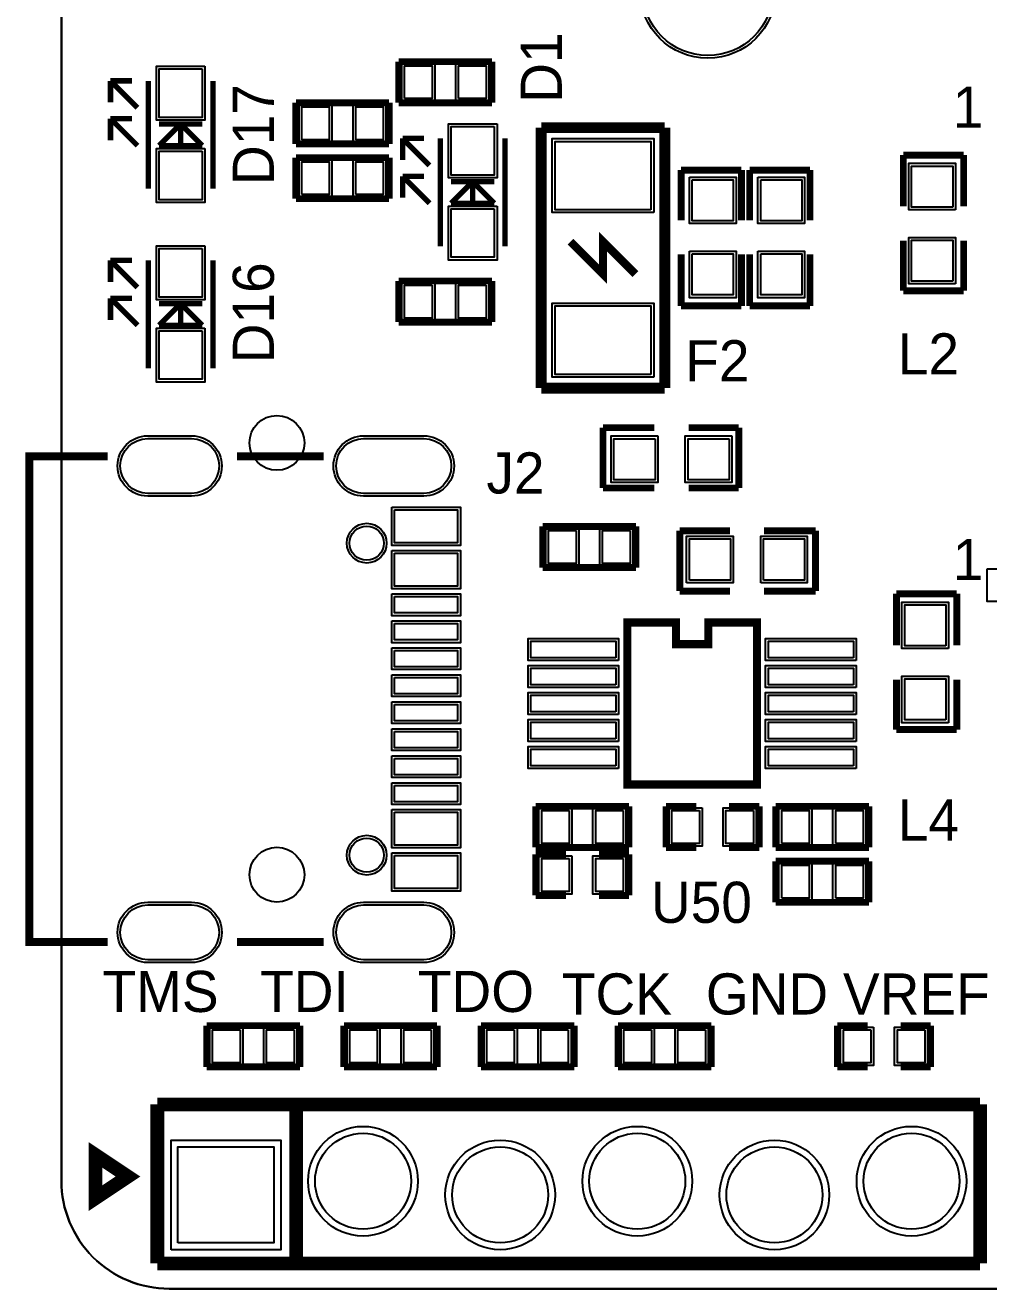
# Model space of a CAD drawing. Extents: x -2.2 to 93.5, y 0 to 50.
# Drawn here: x -0.67 to 17.18, y 0 to 23.41 of the extents above; entities that cross this region are included whole.
import ezdxf

# ---------------------------------------------------------------- set-up
doc = ezdxf.new("R2010")
doc.units = 0
for name, color, linetype in [('BG_OUTLINE', 5, 'CONTINUOUS'), ('BG_SILKSCREEN_TOP', 7, 'CONTINUOUS'), ('PG_SILKSCREEN_TOP', 7, 'CONTINUOUS'), ('PIN_SOLDERMASK_TOP', 12, 'CONTINUOUS'), ('PIN_TOP', 12, 'CONTINUOUS'), ('RD_SILKSCREEN_TOP', 7, 'CONTINUOUS')]:
    doc.layers.add(name, color=color, linetype=linetype)

msp = doc.modelspace()

# ---------------------------------------------------------------- linework, layer by layer
at = {"layer": 'BG_OUTLINE'}
msp.add_lwpolyline([(0, 47.4472), (0, 47.999396, -0.414214), (1.999996, 49.999392), (77.999844, 49.999392, -0.414214), (79.99984, 47.999396), (79.99984, 1.999996, -0.414214), (77.999844, 0), (1.999996, 0, -0.414214), (0, 1.999996)], format="xyb", dxfattribs=at)
msp.add_lwpolyline([(0, 47.4472), (2.538222, 47.4472), (2.538222, 46.9646), (2.538222, 46.9392), (2.843022, 46.9392), (2.843022, 44.5008), (2.538222, 44.5008), (2.538222, 43.9928), (2.512822, 43.9928), (0, 43.9928), (0, 1.999996, 0.414214), (1.999996, 0), (77.999844, 0, 0.414214), (79.99984, 1.999996), (79.99984, 47.999396, 0.414214), (77.999844, 49.999392), (1.999996, 49.999392, 0.414214), (0, 47.999396)], format="xyb", close=True, dxfattribs=at)
msp.add_lwpolyline([(0, 1.999996), (0, 43.9928)], dxfattribs=at)
at = {"layer": 'PG_SILKSCREEN_TOP'}
for points, const_width in [([(6.2484, 22.733), (6.2484, 21.971)], 0.127), ([(7.9756, 22.733), (6.2484, 22.733)], 0.127), ([(7.9756, 21.971), (7.9756, 22.733)], 0.127), ([(1.4097, 21.876766), (0.909828, 22.376892)], 0.100076), ([(0.909828, 22.376892), (0.909828, 21.976842)], 0.100076), ([(1.309878, 22.376892), (0.909828, 22.376892)], 0.100076), ([(1.609852, 22.376892), (1.609852, 20.376896)], 0.100076), ([(2.809748, 22.376892), (2.809748, 20.376896)], 0.100076), ([(4.3434, 21.971), (4.3434, 21.209)], 0.127), ([(6.0706, 21.971), (4.3434, 21.971)], 0.127), ([(6.0706, 21.209), (6.0706, 21.971)], 0.127), ([(6.2484, 21.971), (7.9756, 21.971)], 0.127), ([(1.4097, 21.176742), (0.909828, 21.676868)], 0.100076), ([(0.909828, 21.676868), (0.909828, 21.276818)], 0.100076), ([(1.309878, 21.676868), (0.909828, 21.676868)], 0.100076), ([(1.80975, 21.176742), (2.2098, 21.576792)], 0.100076), ([(2.60985, 21.576792), (1.80975, 21.576792)], 0.100076), ([(2.2098, 21.62683), (2.2098, 21.126704)], 0.100076), ([(2.2098, 21.576792), (2.60985, 21.176742)], 0.100076), ([(8.89, 21.509736), (8.89, 16.683736)], 0.2032), ([(11.176, 21.509736), (8.89, 21.509736)], 0.2032), ([(11.176, 16.683736), (11.176, 21.509736)], 0.2032), ([(6.8199, 20.809966), (6.320028, 21.310092)], 0.100076), ([(6.320028, 21.310092), (6.320028, 20.910042)], 0.100076), ([(6.720078, 21.310092), (6.320028, 21.310092)], 0.100076), ([(7.020052, 21.310092), (7.020052, 19.310096)], 0.100076), ([(8.219948, 21.310092), (8.219948, 19.310096)], 0.100076), ([(2.60985, 21.176742), (1.80975, 21.176742)], 0.100076), ([(4.3434, 21.209), (6.0706, 21.209)], 0.127), ([(4.3434, 20.955), (4.3434, 20.193)], 0.127), ([(6.0706, 20.955), (4.3434, 20.955)], 0.127), ([(6.0706, 20.193), (6.0706, 20.955)], 0.127), ([(15.5956, 21.001736), (16.7132, 21.001736)], 0.127), ([(15.5956, 20.049236), (15.5956, 21.001736)], 0.127), ([(16.7132, 21.001736), (16.7132, 20.049236)], 0.127), ([(6.8199, 20.109942), (6.320028, 20.610068)], 0.100076), ([(6.320028, 20.610068), (6.320028, 20.210018)], 0.100076), ([(6.720078, 20.610068), (6.320028, 20.610068)], 0.100076), ([(7.62, 20.56003), (7.62, 20.059904)], 0.100076), ([(11.4808, 20.722336), (11.4808, 19.795236)], 0.127), ([(12.5984, 20.722336), (11.4808, 20.722336)], 0.127), ([(12.5984, 19.795236), (12.5984, 20.722336)], 0.127), ([(12.7508, 20.722336), (12.7508, 19.795236)], 0.127), ([(13.8684, 20.722336), (12.7508, 20.722336)], 0.127), ([(13.8684, 19.795236), (13.8684, 20.722336)], 0.127), ([(7.21995, 20.109942), (7.62, 20.509992)], 0.100076), ([(8.02005, 20.509992), (7.21995, 20.509992)], 0.100076), ([(7.62, 20.509992), (8.02005, 20.109942)], 0.100076), ([(4.3434, 20.193), (6.0706, 20.193)], 0.127), ([(8.02005, 20.109942), (7.21995, 20.109942)], 0.100076), ([(9.433052, 19.39671), (10.033, 18.796762), (10.033, 19.39671), (10.632948, 18.796762)], 0.150114), ([(15.5956, 19.414236), (15.5956, 18.487136)], 0.127), ([(16.7132, 18.487136), (16.7132, 19.414236)], 0.127), ([(11.4808, 18.207736), (11.4808, 19.160236)], 0.127), ([(12.5984, 19.160236), (12.5984, 18.207736)], 0.127), ([(12.7508, 18.207736), (12.7508, 19.160236)], 0.127), ([(13.8684, 19.160236), (13.8684, 18.207736)], 0.127), ([(1.4097, 18.549366), (0.909828, 19.049492)], 0.100076), ([(0.909828, 19.049492), (0.909828, 18.649442)], 0.100076), ([(1.309878, 19.049492), (0.909828, 19.049492)], 0.100076), ([(1.609852, 19.049492), (1.609852, 17.049496)], 0.100076), ([(2.809748, 19.049492), (2.809748, 17.049496)], 0.100076), ([(7.9756, 18.669), (6.2484, 18.669)], 0.127), ([(6.2484, 18.669), (6.2484, 17.907)], 0.127), ([(7.9756, 17.907), (7.9756, 18.669)], 0.127), ([(15.5956, 18.487136), (16.7132, 18.487136)], 0.127), ([(1.4097, 17.849342), (0.909828, 18.349468)], 0.100076), ([(0.909828, 18.349468), (0.909828, 17.949418)], 0.100076), ([(1.309878, 18.349468), (0.909828, 18.349468)], 0.100076), ([(1.80975, 17.849342), (2.2098, 18.249392)], 0.100076), ([(2.60985, 18.249392), (1.80975, 18.249392)], 0.100076), ([(2.2098, 18.29943), (2.2098, 17.799304)], 0.100076), ([(2.2098, 18.249392), (2.60985, 17.849342)], 0.100076), ([(12.5984, 18.207736), (11.4808, 18.207736)], 0.127), ([(13.8684, 18.207736), (12.7508, 18.207736)], 0.127), ([(2.60985, 17.849342), (1.80975, 17.849342)], 0.100076), ([(6.2484, 17.907), (7.9756, 17.907)], 0.127), ([(8.89, 16.683736), (11.176, 16.683736)], 0.2032), ([(10.033, 15.9512), (10.9855, 15.9512)], 0.127), ([(10.033, 14.8336), (10.033, 15.9512)], 0.127), ([(12.5476, 15.9512), (11.6205, 15.9512)], 0.127), ([(12.5476, 14.8336), (12.5476, 15.9512)], 0.127), ([(0.856488, 15.422118), (-0.593344, 15.422118), (-0.593344, 6.421882), (0.856488, 6.421882)], 0.150114), ([(4.85648, 15.422118), (3.256534, 15.422118)], 0.150114), ([(10.9855, 14.8336), (10.033, 14.8336)], 0.127), ([(11.6205, 14.8336), (12.5476, 14.8336)], 0.127), ([(10.6426, 14.1224), (8.9154, 14.1224)], 0.127), ([(8.9154, 14.1224), (8.9154, 13.3604)], 0.127), ([(10.6426, 13.3604), (10.6426, 14.1224)], 0.127), ([(11.4554, 14.042136), (11.4554, 12.924536)], 0.127), ([(12.3825, 14.042136), (11.4554, 14.042136)], 0.127), ([(13.0175, 14.042136), (13.97, 14.042136)], 0.127), ([(13.97, 14.042136), (13.97, 12.924536)], 0.127), ([(8.9154, 13.3604), (10.6426, 13.3604)], 0.127), ([(11.4554, 12.924536), (12.3825, 12.924536)], 0.127), ([(13.97, 12.924536), (13.0175, 12.924536)], 0.127), ([(15.4686, 12.873736), (16.5862, 12.873736)], 0.127), ([(15.4686, 11.921236), (15.4686, 12.873736)], 0.127), ([(16.5862, 12.873736), (16.5862, 11.921236)], 0.127), ([(10.484104, 9.341612), (12.883896, 9.341612), (12.883896, 12.34186), (11.983974, 12.34186), (11.983974, 11.94181), (11.384026, 11.94181), (11.384026, 12.34186), (10.484104, 12.34186), (10.484104, 9.341612)], 0.150114), ([(15.4686, 11.286236), (15.4686, 10.359136)], 0.127), ([(16.5862, 10.359136), (16.5862, 11.286236)], 0.127), ([(15.4686, 10.359136), (16.5862, 10.359136)], 0.127), ([(10.5156, 8.936736), (8.7884, 8.936736)], 0.127), ([(8.7884, 8.936736), (8.7884, 8.174736)], 0.127), ([(10.5156, 8.174736), (10.5156, 8.936736)], 0.127), ([(11.7602, 8.936736), (11.2014, 8.936736)], 0.127), ([(11.2014, 8.936736), (11.2014, 8.174736)], 0.127), ([(12.9286, 8.936736), (12.3698, 8.936736)], 0.127), ([(12.9286, 8.174736), (12.9286, 8.936736)], 0.127), ([(13.2334, 8.936736), (13.2334, 8.174736)], 0.127), ([(14.9606, 8.936736), (13.2334, 8.936736)], 0.127), ([(14.9606, 8.174736), (14.9606, 8.936736)], 0.127), ([(8.7884, 8.174736), (10.5156, 8.174736)], 0.127), ([(11.2014, 8.174736), (11.7602, 8.174736)], 0.127), ([(12.3698, 8.174736), (12.9286, 8.174736)], 0.127), ([(13.2334, 8.174736), (14.9606, 8.174736)], 0.127), ([(9.3472, 8.047736), (8.7884, 8.047736)], 0.127), ([(8.7884, 8.047736), (8.7884, 7.285736)], 0.127), ([(10.5156, 8.047736), (9.9568, 8.047736)], 0.127), ([(10.5156, 7.285736), (10.5156, 8.047736)], 0.127), ([(13.2334, 7.920736), (13.2334, 7.158736)], 0.127), ([(14.9606, 7.920736), (13.2334, 7.920736)], 0.127), ([(14.9606, 7.158736), (14.9606, 7.920736)], 0.127), ([(8.7884, 7.285736), (9.3472, 7.285736)], 0.127), ([(9.9568, 7.285736), (10.5156, 7.285736)], 0.127), ([(13.2334, 7.158736), (14.9606, 7.158736)], 0.127), ([(3.256534, 6.421882), (4.85648, 6.421882)], 0.150114), ([(4.4196, 4.872736), (2.6924, 4.872736)], 0.127), ([(2.6924, 4.872736), (2.6924, 4.110736)], 0.127), ([(4.4196, 4.110736), (4.4196, 4.872736)], 0.127), ([(6.9596, 4.872736), (5.2324, 4.872736)], 0.127), ([(5.2324, 4.872736), (5.2324, 4.110736)], 0.127), ([(6.9596, 4.110736), (6.9596, 4.872736)], 0.127), ([(9.4996, 4.872736), (7.7724, 4.872736)], 0.127), ([(7.7724, 4.872736), (7.7724, 4.110736)], 0.127), ([(9.4996, 4.110736), (9.4996, 4.872736)], 0.127), ([(12.0396, 4.872736), (10.3124, 4.872736)], 0.127), ([(10.3124, 4.872736), (10.3124, 4.110736)], 0.127), ([(12.0396, 4.110736), (12.0396, 4.872736)], 0.127), ([(14.9352, 4.872736), (14.3764, 4.872736)], 0.127), ([(14.3764, 4.872736), (14.3764, 4.110736)], 0.127), ([(16.1036, 4.872736), (15.5448, 4.872736)], 0.127), ([(16.1036, 4.110736), (16.1036, 4.872736)], 0.127), ([(2.6924, 4.110736), (4.4196, 4.110736)], 0.127), ([(5.2324, 4.110736), (6.9596, 4.110736)], 0.127), ([(7.7724, 4.110736), (9.4996, 4.110736)], 0.127), ([(10.3124, 4.110736), (12.0396, 4.110736)], 0.127), ([(14.3764, 4.110736), (14.9352, 4.110736)], 0.127), ([(15.5448, 4.110736), (16.1036, 4.110736)], 0.127), ([(1.778, 0.467868), (1.778, 3.414268)], 0.254), ([(1.778, 3.414268), (17.018, 3.414268)], 0.254), ([(17.018, 3.414268), (17.018, 0.467868)], 0.254), ([(4.347972, 0.537972), (4.347972, 3.344164)], 0.254), ([(1.234186, 2.078736), (0.634238, 2.478786), (0.634238, 1.678686), (1.234186, 2.078736)], 0.254), ([(17.018, 0.467868), (1.778, 0.467868)], 0.254)]:
    msp.add_lwpolyline(points, dxfattribs=dict(at, const_width=const_width))
at = {"layer": 'PIN_SOLDERMASK_TOP'}
for points in [[(6.307074, 21.9964), (6.307074, 22.7076), (6.916674, 22.7076), (6.916674, 21.9964)], [(7.307326, 21.9964), (7.307326, 22.7076), (7.916926, 22.7076), (7.916926, 21.9964)], [(2.659761, 22.648799), (2.659761, 21.648801), (1.759839, 21.648801), (1.759839, 22.648799)], [(4.402074, 21.2344), (4.402074, 21.9456), (5.011674, 21.9456), (5.011674, 21.2344)], [(5.402326, 21.2344), (5.402326, 21.9456), (6.011926, 21.9456), (6.011926, 21.2344)], [(8.069961, 21.581999), (8.069961, 20.582001), (7.170039, 20.582001), (7.170039, 21.581999)], [(10.9728, 19.934936), (9.0932, 19.934936), (9.0932, 21.306536), (10.9728, 21.306536)], [(2.659761, 21.124799), (2.659761, 20.124801), (1.759839, 20.124801), (1.759839, 21.124799)], [(4.402074, 20.2184), (4.402074, 20.9296), (5.011674, 20.9296), (5.011674, 20.2184)], [(5.402326, 20.2184), (5.402326, 20.9296), (6.011926, 20.9296), (6.011926, 20.2184)], [(16.5608, 19.985736), (15.6972, 19.985736), (15.6972, 20.849336), (16.5608, 20.849336)], [(11.6332, 20.595336), (12.4968, 20.595336), (12.4968, 19.731736), (11.6332, 19.731736)], [(12.9032, 20.595336), (13.7668, 20.595336), (13.7668, 19.731736), (12.9032, 19.731736)], [(8.069961, 20.057999), (8.069961, 19.058001), (7.170039, 19.058001), (7.170039, 20.057999)], [(16.5608, 18.614136), (15.6972, 18.614136), (15.6972, 19.477736), (16.5608, 19.477736)], [(2.659761, 19.321399), (2.659761, 18.321401), (1.759839, 18.321401), (1.759839, 19.321399)], [(11.6332, 19.223736), (12.4968, 19.223736), (12.4968, 18.360136), (11.6332, 18.360136)], [(12.9032, 19.223736), (13.7668, 19.223736), (13.7668, 18.360136), (12.9032, 18.360136)], [(6.916674, 18.6436), (6.916674, 17.9324), (6.307074, 17.9324), (6.307074, 18.6436)], [(7.916926, 18.6436), (7.916926, 17.9324), (7.307326, 17.9324), (7.307326, 18.6436)], [(10.9728, 16.886936), (9.0932, 16.886936), (9.0932, 18.258536), (10.9728, 18.258536)], [(2.659761, 17.797399), (2.659761, 16.797401), (1.759839, 16.797401), (1.759839, 17.797399)], [(11.049, 15.7988), (11.049, 14.9352), (10.1854, 14.9352), (10.1854, 15.7988)], [(12.4206, 15.7988), (12.4206, 14.9352), (11.557, 14.9352), (11.557, 15.7988)], [(6.121654, 14.477492), (7.391654, 14.477492), (7.391654, 13.766292), (6.121654, 13.766292)], [(9.583674, 14.097), (9.583674, 13.3858), (8.974074, 13.3858), (8.974074, 14.097)], [(10.583926, 14.097), (10.583926, 13.3858), (9.974326, 13.3858), (9.974326, 14.097)], [(11.5824, 13.076936), (11.5824, 13.940536), (12.446, 13.940536), (12.446, 13.076936)], [(12.954, 13.076936), (12.954, 13.940536), (13.8176, 13.940536), (13.8176, 13.076936)], [(6.121654, 13.677646), (7.391654, 13.677646), (7.391654, 12.966446), (6.121654, 12.966446)], [(17.15008, 13.337667), (18.553176, 13.337667), (18.553176, 12.734417), (17.15008, 12.734417)], [(6.121654, 12.87526), (7.391654, 12.87526), (7.391654, 12.46886), (6.121654, 12.46886)], [(16.4338, 11.857736), (15.5702, 11.857736), (15.5702, 12.721336), (16.4338, 12.721336)], [(6.121654, 12.375134), (7.391654, 12.375134), (7.391654, 11.968734), (6.121654, 11.968734)], [(10.322306, 11.638534), (8.645906, 11.638534), (8.645906, 12.044934), (10.322306, 12.044934)], [(14.722094, 11.638534), (13.045694, 11.638534), (13.045694, 12.044934), (14.722094, 12.044934)], [(6.121654, 11.875262), (7.391654, 11.875262), (7.391654, 11.468862), (6.121654, 11.468862)], [(10.322306, 11.138662), (8.645906, 11.138662), (8.645906, 11.545062), (10.322306, 11.545062)], [(14.722094, 11.138662), (13.045694, 11.138662), (13.045694, 11.545062), (14.722094, 11.545062)], [(6.121654, 11.375136), (7.391654, 11.375136), (7.391654, 10.968736), (6.121654, 10.968736)], [(16.4338, 10.486136), (15.5702, 10.486136), (15.5702, 11.349736), (16.4338, 11.349736)], [(10.322306, 10.638536), (8.645906, 10.638536), (8.645906, 11.044936), (10.322306, 11.044936)], [(14.722094, 10.638536), (13.045694, 10.638536), (13.045694, 11.044936), (14.722094, 11.044936)], [(6.121654, 10.875264), (7.391654, 10.875264), (7.391654, 10.468864), (6.121654, 10.468864)], [(10.322306, 10.13841), (8.645906, 10.13841), (8.645906, 10.54481), (10.322306, 10.54481)], [(14.722094, 10.13841), (13.045694, 10.13841), (13.045694, 10.54481), (14.722094, 10.54481)], [(6.121654, 10.375138), (7.391654, 10.375138), (7.391654, 9.968738), (6.121654, 9.968738)], [(6.121654, 9.875266), (7.391654, 9.875266), (7.391654, 9.468866), (6.121654, 9.468866)], [(10.322306, 9.638538), (8.645906, 9.638538), (8.645906, 10.044938), (10.322306, 10.044938)], [(14.722094, 9.638538), (13.045694, 9.638538), (13.045694, 10.044938), (14.722094, 10.044938)], [(6.121654, 9.37514), (7.391654, 9.37514), (7.391654, 8.96874), (6.121654, 8.96874)], [(9.456674, 8.911336), (9.456674, 8.200136), (8.847074, 8.200136), (8.847074, 8.911336)], [(10.456926, 8.911336), (10.456926, 8.200136), (9.847326, 8.200136), (9.847326, 8.911336)], [(11.869674, 8.911336), (11.869674, 8.200136), (11.260074, 8.200136), (11.260074, 8.911336)], [(12.869926, 8.911336), (12.869926, 8.200136), (12.260326, 8.200136), (12.260326, 8.911336)], [(13.292074, 8.200136), (13.292074, 8.911336), (13.901674, 8.911336), (13.901674, 8.200136)], [(14.292326, 8.200136), (14.292326, 8.911336), (14.901926, 8.911336), (14.901926, 8.200136)], [(6.121654, 8.877554), (7.391654, 8.877554), (7.391654, 8.166354), (6.121654, 8.166354)], [(6.121654, 8.077708), (7.391654, 8.077708), (7.391654, 7.366508), (6.121654, 7.366508)], [(9.456674, 8.022336), (9.456674, 7.311136), (8.847074, 7.311136), (8.847074, 8.022336)], [(10.456926, 8.022336), (10.456926, 7.311136), (9.847326, 7.311136), (9.847326, 8.022336)], [(13.292074, 7.184136), (13.292074, 7.895336), (13.901674, 7.895336), (13.901674, 7.184136)], [(14.292326, 7.184136), (14.292326, 7.895336), (14.901926, 7.895336), (14.901926, 7.184136)], [(3.360674, 4.847336), (3.360674, 4.136136), (2.751074, 4.136136), (2.751074, 4.847336)], [(4.360926, 4.847336), (4.360926, 4.136136), (3.751326, 4.136136), (3.751326, 4.847336)], [(5.900674, 4.847336), (5.900674, 4.136136), (5.291074, 4.136136), (5.291074, 4.847336)], [(6.900926, 4.847336), (6.900926, 4.136136), (6.291326, 4.136136), (6.291326, 4.847336)], [(8.440674, 4.847336), (8.440674, 4.136136), (7.831074, 4.136136), (7.831074, 4.847336)], [(9.440926, 4.847336), (9.440926, 4.136136), (8.831326, 4.136136), (8.831326, 4.847336)], [(10.980674, 4.847336), (10.980674, 4.136136), (10.371074, 4.136136), (10.371074, 4.847336)], [(11.980926, 4.847336), (11.980926, 4.136136), (11.371326, 4.136136), (11.371326, 4.847336)], [(15.044674, 4.847336), (15.044674, 4.136136), (14.435074, 4.136136), (14.435074, 4.847336)], [(16.044926, 4.847336), (16.044926, 4.136136), (15.435326, 4.136136), (15.435326, 4.847336)], [(2.032, 0.721868), (2.032, 2.753868), (4.064, 2.753868), (4.064, 0.721868)]]:
    msp.add_lwpolyline(points, close=True, dxfattribs=at)
for points in [[(2.413, 14.683232), (1.6002, 14.683232, -1), (1.6002, 15.800832), (2.413, 15.800832, -1)], [(6.715506, 14.683232), (5.597906, 14.683232, -1), (5.597906, 15.800832), (6.715506, 15.800832, -1)], [(2.413, 6.043168), (1.6002, 6.043168, -1), (1.6002, 7.160768), (2.413, 7.160768, -1)], [(6.715506, 6.043168), (5.597906, 6.043168, -1), (5.597906, 7.160768), (6.715506, 7.160768, -1)]]:
    msp.add_lwpolyline(points, format="xyb", close=True, dxfattribs=at)
for centre, radius in [((11.97483, 24.051768), 1.2573), ((5.65658, 13.812012), 0.3683), ((5.65658, 8.031988), 0.3683), ((5.588, 1.991868), 1.016), ((10.668, 1.991868), 1.016), ((15.748, 1.991868), 1.016), ((8.128, 1.737868), 1.016), ((13.208, 1.737868), 1.016)]:
    msp.add_circle(centre, radius, dxfattribs=at)
at = {"layer": 'PIN_TOP'}
for points in [[(2.60985, 22.598761), (2.60985, 21.698839), (1.80975, 21.698839), (1.80975, 22.598761)], [(6.357874, 22.0472), (6.357874, 22.6568), (6.865874, 22.6568), (6.865874, 22.0472)], [(7.358126, 22.0472), (7.358126, 22.6568), (7.866126, 22.6568), (7.866126, 22.0472)], [(4.452874, 21.2852), (4.452874, 21.8948), (4.960874, 21.8948), (4.960874, 21.2852)], [(5.453126, 21.2852), (5.453126, 21.8948), (5.961126, 21.8948), (5.961126, 21.2852)], [(8.02005, 21.531961), (8.02005, 20.632039), (7.21995, 20.632039), (7.21995, 21.531961)], [(2.60985, 21.074761), (2.60985, 20.174839), (1.80975, 20.174839), (1.80975, 21.074761)], [(10.922, 19.985736), (9.144, 19.985736), (9.144, 21.255736), (10.922, 21.255736)], [(4.452874, 20.2692), (4.452874, 20.8788), (4.960874, 20.8788), (4.960874, 20.2692)], [(5.453126, 20.2692), (5.453126, 20.8788), (5.961126, 20.8788), (5.961126, 20.2692)], [(16.51, 20.036536), (15.748, 20.036536), (15.748, 20.798536), (16.51, 20.798536)], [(11.684, 20.544536), (12.446, 20.544536), (12.446, 19.782536), (11.684, 19.782536)], [(12.954, 20.544536), (13.716, 20.544536), (13.716, 19.782536), (12.954, 19.782536)], [(8.02005, 20.007961), (8.02005, 19.108039), (7.21995, 19.108039), (7.21995, 20.007961)], [(2.60985, 19.271361), (2.60985, 18.371439), (1.80975, 18.371439), (1.80975, 19.271361)], [(16.51, 18.664936), (15.748, 18.664936), (15.748, 19.426936), (16.51, 19.426936)], [(11.684, 19.172936), (12.446, 19.172936), (12.446, 18.410936), (11.684, 18.410936)], [(12.954, 19.172936), (13.716, 19.172936), (13.716, 18.410936), (12.954, 18.410936)], [(6.865874, 18.5928), (6.865874, 17.9832), (6.357874, 17.9832), (6.357874, 18.5928)], [(7.866126, 18.5928), (7.866126, 17.9832), (7.358126, 17.9832), (7.358126, 18.5928)], [(10.922, 16.937736), (9.144, 16.937736), (9.144, 18.207736), (10.922, 18.207736)], [(2.60985, 17.747361), (2.60985, 16.847439), (1.80975, 16.847439), (1.80975, 17.747361)], [(10.9982, 15.748), (10.9982, 14.986), (10.2362, 14.986), (10.2362, 15.748)], [(12.3698, 15.748), (12.3698, 14.986), (11.6078, 14.986), (11.6078, 15.748)], [(6.172454, 14.426692), (7.340854, 14.426692), (7.340854, 13.817092), (6.172454, 13.817092)], [(9.532874, 14.0462), (9.532874, 13.4366), (9.024874, 13.4366), (9.024874, 14.0462)], [(10.533126, 14.0462), (10.533126, 13.4366), (10.025126, 13.4366), (10.025126, 14.0462)], [(11.6332, 13.127736), (11.6332, 13.889736), (12.3952, 13.889736), (12.3952, 13.127736)], [(13.0048, 13.127736), (13.0048, 13.889736), (13.7668, 13.889736), (13.7668, 13.127736)], [(6.172454, 13.626846), (7.340854, 13.626846), (7.340854, 13.017246), (6.172454, 13.017246)], [(6.172454, 12.82446), (7.340854, 12.82446), (7.340854, 12.51966), (6.172454, 12.51966)], [(16.383, 11.908536), (15.621, 11.908536), (15.621, 12.670536), (16.383, 12.670536)], [(6.172454, 12.324334), (7.340854, 12.324334), (7.340854, 12.019534), (6.172454, 12.019534)], [(10.271506, 11.689334), (8.696706, 11.689334), (8.696706, 11.994134), (10.271506, 11.994134)], [(14.671294, 11.689334), (13.096494, 11.689334), (13.096494, 11.994134), (14.671294, 11.994134)], [(6.172454, 11.824462), (7.340854, 11.824462), (7.340854, 11.519662), (6.172454, 11.519662)], [(10.271506, 11.189462), (8.696706, 11.189462), (8.696706, 11.494262), (10.271506, 11.494262)], [(14.671294, 11.189462), (13.096494, 11.189462), (13.096494, 11.494262), (14.671294, 11.494262)], [(6.172454, 11.324336), (7.340854, 11.324336), (7.340854, 11.019536), (6.172454, 11.019536)], [(16.383, 10.536936), (15.621, 10.536936), (15.621, 11.298936), (16.383, 11.298936)], [(6.172454, 10.824464), (7.340854, 10.824464), (7.340854, 10.519664), (6.172454, 10.519664)], [(10.271506, 10.689336), (8.696706, 10.689336), (8.696706, 10.994136), (10.271506, 10.994136)], [(14.671294, 10.689336), (13.096494, 10.689336), (13.096494, 10.994136), (14.671294, 10.994136)], [(6.172454, 10.324338), (7.340854, 10.324338), (7.340854, 10.019538), (6.172454, 10.019538)], [(10.271506, 10.18921), (8.696706, 10.18921), (8.696706, 10.49401), (10.271506, 10.49401)], [(14.671294, 10.18921), (13.096494, 10.18921), (13.096494, 10.49401), (14.671294, 10.49401)], [(10.271506, 9.689338), (8.696706, 9.689338), (8.696706, 9.994138), (10.271506, 9.994138)], [(14.671294, 9.689338), (13.096494, 9.689338), (13.096494, 9.994138), (14.671294, 9.994138)], [(6.172454, 9.824466), (7.340854, 9.824466), (7.340854, 9.519666), (6.172454, 9.519666)], [(6.172454, 9.32434), (7.340854, 9.32434), (7.340854, 9.01954), (6.172454, 9.01954)], [(6.172454, 8.826754), (7.340854, 8.826754), (7.340854, 8.217154), (6.172454, 8.217154)], [(9.405874, 8.860536), (9.405874, 8.250936), (8.897874, 8.250936), (8.897874, 8.860536)], [(10.406126, 8.860536), (10.406126, 8.250936), (9.898126, 8.250936), (9.898126, 8.860536)], [(11.818874, 8.860536), (11.818874, 8.250936), (11.310874, 8.250936), (11.310874, 8.860536)], [(12.819126, 8.860536), (12.819126, 8.250936), (12.311126, 8.250936), (12.311126, 8.860536)], [(13.342874, 8.250936), (13.342874, 8.860536), (13.850874, 8.860536), (13.850874, 8.250936)], [(14.343126, 8.250936), (14.343126, 8.860536), (14.851126, 8.860536), (14.851126, 8.250936)], [(6.172454, 8.026908), (7.340854, 8.026908), (7.340854, 7.417308), (6.172454, 7.417308)], [(9.405874, 7.971536), (9.405874, 7.361936), (8.897874, 7.361936), (8.897874, 7.971536)], [(10.406126, 7.971536), (10.406126, 7.361936), (9.898126, 7.361936), (9.898126, 7.971536)], [(13.342874, 7.234936), (13.342874, 7.844536), (13.850874, 7.844536), (13.850874, 7.234936)], [(14.343126, 7.234936), (14.343126, 7.844536), (14.851126, 7.844536), (14.851126, 7.234936)], [(3.309874, 4.796536), (3.309874, 4.186936), (2.801874, 4.186936), (2.801874, 4.796536)], [(4.310126, 4.796536), (4.310126, 4.186936), (3.802126, 4.186936), (3.802126, 4.796536)], [(5.849874, 4.796536), (5.849874, 4.186936), (5.341874, 4.186936), (5.341874, 4.796536)], [(6.850126, 4.796536), (6.850126, 4.186936), (6.342126, 4.186936), (6.342126, 4.796536)], [(8.389874, 4.796536), (8.389874, 4.186936), (7.881874, 4.186936), (7.881874, 4.796536)], [(9.390126, 4.796536), (9.390126, 4.186936), (8.882126, 4.186936), (8.882126, 4.796536)], [(10.929874, 4.796536), (10.929874, 4.186936), (10.421874, 4.186936), (10.421874, 4.796536)], [(11.930126, 4.796536), (11.930126, 4.186936), (11.422126, 4.186936), (11.422126, 4.796536)], [(14.993874, 4.796536), (14.993874, 4.186936), (14.485874, 4.186936), (14.485874, 4.796536)], [(15.994126, 4.796536), (15.994126, 4.186936), (15.486126, 4.186936), (15.486126, 4.796536)], [(2.159, 0.848868), (2.159, 2.626868), (3.937, 2.626868), (3.937, 0.848868)]]:
    msp.add_lwpolyline(points, close=True, dxfattribs=at)
for points in [[(2.413, 14.734032), (1.6002, 14.734032, -1), (1.6002, 15.750032), (2.413, 15.750032, -1)], [(6.715506, 14.734032), (5.597906, 14.734032, -1), (5.597906, 15.750032), (6.715506, 15.750032, -1)], [(2.413, 6.093968), (1.6002, 6.093968, -1), (1.6002, 7.109968), (2.413, 7.109968, -1)], [(6.715506, 6.093968), (5.597906, 6.093968, -1), (5.597906, 7.109968), (6.715506, 7.109968, -1)]]:
    msp.add_lwpolyline(points, format="xyb", close=True, dxfattribs=at)
for centre, radius in [((11.97483, 24.051768), 1.2065), ((3.99288, 15.669768), 0.508), ((5.65658, 13.812012), 0.3175), ((5.65658, 8.031988), 0.3175), ((3.99288, 7.669784), 0.508), ((5.588, 1.991868), 0.889), ((10.668, 1.991868), 0.889), ((15.748, 1.991868), 0.889), ((8.128, 1.737868), 0.889), ((13.208, 1.737868), 0.889)]:
    msp.add_circle(centre, radius, dxfattribs=at)

# ---------------------------------------------------------------- texts
at = {"layer": 'BG_SILKSCREEN_TOP'}
for s, p in [('1', (16.51, 21.509736)), ('1', (16.51, 13.127736)), ('TMS', (0.762, 5.126736)), ('TDI', (3.683, 5.126736)), ('TDO', (6.604, 5.126736)), ('TCK', (9.271, 5.08)), ('GND', (11.938, 5.08)), ('VREF', (14.478, 5.08))]:
    msp.add_text(s, height=0.762, dxfattribs=at).set_placement(p)
at = {"layer": 'RD_SILKSCREEN_TOP'}
for s, p in [('D1', (9.271, 21.971)), ('D17', (3.937, 20.447)), ('D16', (3.937, 17.145))]:
    msp.add_text(s, height=0.762, rotation=90, dxfattribs=at).set_placement(p)
for s, p in [('F2', (11.557, 16.810736)), ('L2', (15.494, 16.937736)), ('J2', (7.874, 14.732)), ('L4', (15.494, 8.301736)), ('U50', (10.922, 6.777736))]:
    msp.add_text(s, height=0.762, dxfattribs=at).set_placement(p)

doc.saveas('drawing.dxf')
